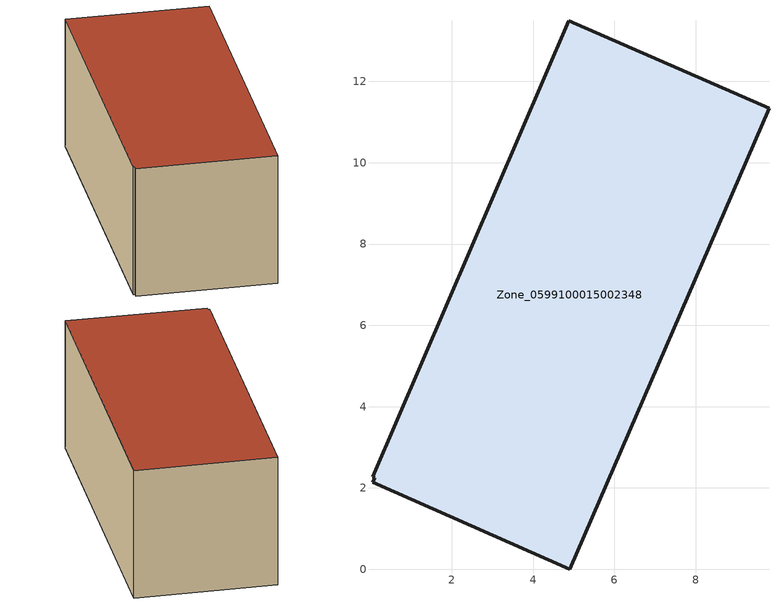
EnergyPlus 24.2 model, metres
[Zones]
Zone_0599100015002348
 floor ground (C_G): 0.05,2.14 0.11,2.25 0.05,2.27 4.87,13.49 9.8,11.34 4.91,0 z0.85
 wall outside (C_F): 4.91,0 9.8,11.34 4.87,13.49 0.05,2.27 0.11,2.25 0.05,2.14 4.91,0 z0.85:6.08
 roof outside (C_R): 0.11,2.25 0.05,2.14 4.91,0 9.8,11.34 4.87,13.49 0.05,2.27 z6.08
[BUILDING]
Pand.0599100015002348: North Axis=0; Terrain=City; Loads Convergence Tolerance Value=0.04; Temperature Convergence Tolerance Value=0.4; Solar Distribution=FullExterior; Maximum Number of Warmup Days=25; Minimum Number of Warmup Days=1
[Site:Location]
Rotterdam.The.Hague.AP_ZH_NLD Design_Conditions: Latitude=51.96; Longitude=4.45; Time Zone=1; Elevation=-4.5
[SITE:GROUNDTEMPERATURE:BUILDINGSURFACE]
18, 18, 18, 18, 18, 18, 18, 18, 18, 18, 18, 18
[MATERIAL] Thermal Absorptance=0.9; Solar Absorptance=0.7; Visible Absorptance=0.7
Name | Roughness | Thickness | Conductivity | Density | Specific Heat
G.TI.1975-1991 | MediumSmooth | 0.15 | 0.288461 | 540 | 1210
F.TI.1975-1991 | Rough | 0.3 | 0.230769 | 1920 | 840
R.TI.1975-1991 | MediumRough | 0.2 | 0.153846 | 1500 | 1000
[CONSTRUCTION]
C_G: G.TI.1975-1991
C_F: F.TI.1975-1991
C_R: R.TI.1975-1991
[ZONE]
Zone_0599100015002348: Type=1; Multiplier=1; Ceiling Height=Autocalculate; Volume=Autocalculate; Floor Area=autocalculate; Part of Total Floor Area=Yes
[ZONEINFILTRATION:DESIGNFLOWRATE]
Infil_Zone_0599100015002348: Zone or ZoneList or Space or SpaceList=Zone_0599100015002348; Schedule=AlwaysOn; Design Flow Rate Calculation Method=Flow/Area; Flow Rate per Floor Area=0.003; Constant Term Coefficient=1; Temperature Term Coefficient=0; Velocity Term Coefficient=0; Velocity Squared Term Coefficient=0
[HVACTEMPLATE:ZONE:IDEALLOADSAIRSYSTEM]
Zone_0599100015002348: Maximum Heating Supply Air Temperature=50; Minimum Cooling Supply Air Temperature=13; Maximum Heating Supply Air Humidity Ratio=0.0156; Minimum Cooling Supply Air Humidity Ratio=0.0077; Heating Limit=NoLimit; Cooling Limit=NoLimit; Dehumidification Control Type=ConstantSensibleHeatRatio; Cooling Sensible Heat Ratio=0.7; Dehumidification Setpoint=60; Humidification Control Type=None; Humidification Setpoint=30; Outdoor Air Method=None; Outdoor Air Flow Rate per Person=0.00944; Outdoor Air Flow Rate per Zone Floor Area=0; Outdoor Air Flow Rate per Zone=0; Demand Controlled Ventilation Type=None; Outdoor Air Economizer Type=NoEconomizer; Heat Recovery Type=None; Sensible Heat Recovery Effectiveness=0.7; Latent Heat Recovery Effectiveness=0.65
[ZONECONTROL:THERMOSTAT]
ThermostatControl_Zone_0599100015002348: Zone or ZoneList=Zone_0599100015002348; Control Type Schedule=DualSetpointControlType; Control 1=Thermostat_Zone_0599100015002348; Temperature Difference Between Cutout And Setpoint=0
[THERMOSTATSETPOINT:DUALSETPOINT]
Thermostat_Zone_0599100015002348: Heating Setpoint Temperature Schedule=HeatingSetpoint_Zone_0599100015002348; Cooling Setpoint Temperature Schedule=CoolingSetpoint_Zone_0599100015002348
[SCHEDULE:COMPACT]
HeatingSetpoint_Zone_0599100015002348: Through: 12/31, For: AllDays, Until: 24:00, 21
CoolingSetpoint_Zone_0599100015002348: Through: 12/31, For: AllDays, Until: 24:00, 24
DualSetpointControlType: Through: 12/31, For: AllDays, Until: 24:00, 4
AlwaysOn: Through: 12/31, For: AllDays, Until: 24:00, 1
